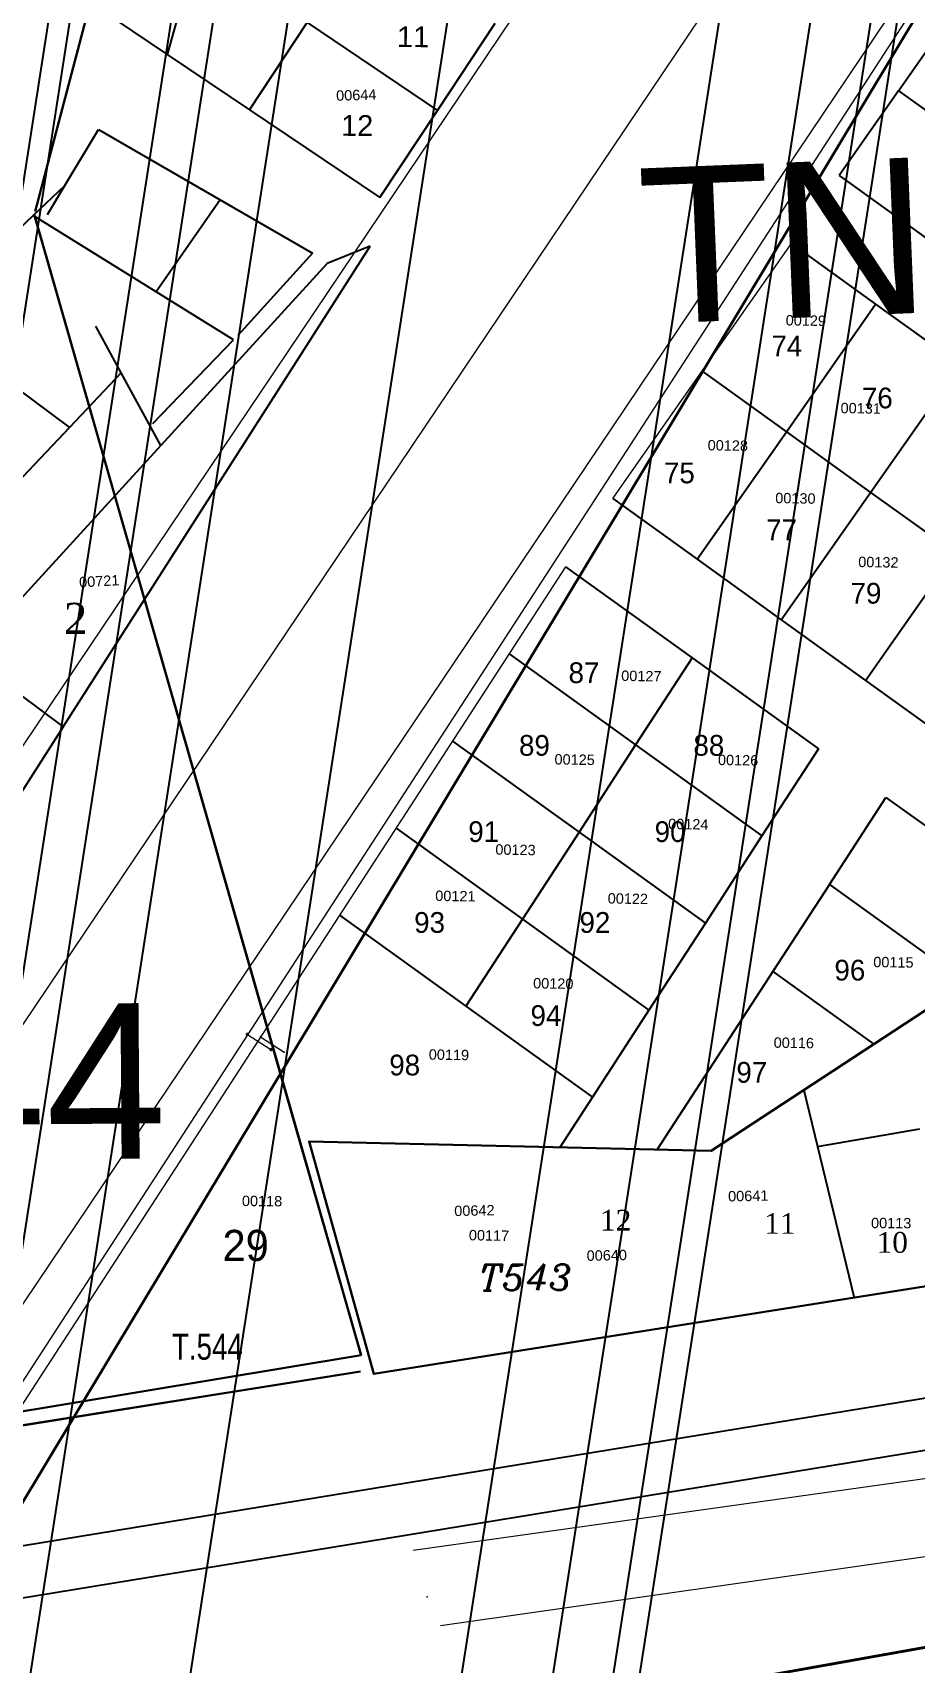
# Model space of a CAD drawing. Header units: metres. Extents: x 0 to 1324930, y 0 to 1631912.
# Drawn here: x 253601.8 to 253686.9, y 1629381.7 to 1629538.9 of the extents above; entities that cross this region are included whole.
import ezdxf
from ezdxf.enums import TextEntityAlignment as Align

# ---------------------------------------------------------------- set-up
doc = ezdxf.new("R2010")
doc.units = ezdxf.units.M
doc.header["$MEASUREMENT"] = 0
for name, color, linetype in [('A_revoir_geometrie_aberrante', 7, 'Continuous'), ('A_revoir_niveau_0', 7, 'Continuous'), ('historique_numero_parcelle', 7, 'Continuous'), ('limites_parcelles', 7, 'Continuous'), ('limites_sections', 7, 'Continuous'), ('limites_tf', 7, 'Continuous'), ('numero_lot', 7, 'Continuous'), ('numero_parcelle', 7, 'Continuous'), ('toponymie', 7, 'Continuous')]:
    doc.layers.add(name, color=color, linetype=linetype)
for name, color, linetype, lineweight in [('CABA', 7, 'Continuous', 0), ('emprise_ht_pik_rufisque', 7, 'Continuous', 0), ('Limite TF', 7, 'Continuous', 0), ('Numero_TF', 7, 'Continuous', 0)]:
    doc.layers.add(name, color=color, linetype=linetype, lineweight=lineweight)
doc.layers.add('Lignes HT Vectorisées', color=6, linetype='Continuous', lineweight=0, true_color=0xff00ff)
doc.styles.add('Style-Arial', font='arial.ttf')
doc.styles.add('Style-FANCY', font='times.ttf')
doc.styles.add('Style-ITALICS', font='ITALICS.shx')
doc.styles.add('Style-txt', font='txt.shx')

# ---------------------------------------------------------------- blocks, each defined once
blk = doc.blocks.new('*U123')
at = {"layer": 'Limite TF', "color": 5, "linetype": 'Continuous', "lineweight": 30}
blk.add_line((92.179986, 112.104605, -0.00005), (54.228241, -22.088806, -0.00005), dxfattribs=at)
at = {"layer": 'Limite TF', "color": 5, "linetype": 'Continuous', "lineweight": 30, "elevation": -0.00005, "flags": 128}
blk.add_lwpolyline([(54.146092, -22.379275), (77.677221, -110.443146), (83.681461, -132.91746)], dxfattribs=at)

msp = doc.modelspace()

# ---------------------------------------------------------------- linework, layer by layer
at = {"layer": 'A_revoir_geometrie_aberrante'}
for p in [(253818.61986, 1630923.38749), (253836.71626, 1630891.34258), (253814.74338, 1630885.17909), (253827.94962, 1630881.20231), (253817.74311, 1630841.65067), (253832.15824, 1630762.91725), (253854.39451, 1630680.82364), (253862.27647, 1630677.74937), (253858.70299, 1630671.267), (253842.95258, 1630663.93894)]:
    msp.add_line(p, (0, 0), dxfattribs=at)
at = {"layer": 'A_revoir_niveau_0', "color": 7, "linetype": 'Continuous', "lineweight": 0}
for p, q in [((253657.76892, 1629493.98192), (253674.97592, 1629518.55992)), ((253653.20792, 1629487.40592), (253599.03292, 1629403.90092)), ((253667.24292, 1629431.09092), (253739.87292, 1629478.72092)), ((253623.80292, 1629442.08092), (253626.06292, 1629440.62092)), ((253628.46292, 1629431.99092), (253634.70292, 1629409.58092)), ((253634.71292, 1629409.58092), (253628.47292, 1629431.99092)), ((253628.47292, 1629431.99092), (253667.24292, 1629431.09092)), ((253732.71292, 1629425.15092), (253634.71292, 1629409.58092))]:
    msp.add_line(p, q, dxfattribs=at)
at = {"layer": 'A_revoir_niveau_0', "color": 1, "linetype": 'Continuous', "lineweight": 0}
for p, q in [((253638.51368, 1629392.58761), (253771.83902, 1629411.31265)), ((253641.14862, 1629385.31911), (253773.7054, 1629404.23448))]:
    msp.add_line(p, q, dxfattribs=at)
at = {"layer": 'A_revoir_niveau_0', "color": 1, "linetype": 'Continuous', "elevation": 1.45707, "flags": 128}
for points in [[(253521.55347, 1629380.0756), (253731.55462, 1629414.40851), (253788.47876, 1629419.67596), (253788.56476, 1629419.68831), (253948.33619, 1629442.63371)], [(253949.02626, 1629437.68151), (253789.18954, 1629414.72673), (253732.24255, 1629409.4546), (253732.18866, 1629409.44961), (253726.70953, 1629408.55376), (253522.26346, 1629375.12636), (253519.28912, 1629374.58897), (253516.73208, 1629373.91893), (253514.44781, 1629373.14816), (253512.08173, 1629372.16596), (253509.99114, 1629371.129), (253508.8548, 1629370.49309), (253489.16624, 1629360.31521), (253485.37712, 1629358.3807), (253483.4698, 1629357.58648), (253481.08455, 1629356.74738), (253477.42048, 1629355.76955), (253472.78218, 1629355.0124), (253454.53679, 1629352.03405)]]:
    msp.add_lwpolyline(points, dxfattribs=at)
at = {"layer": 'A_revoir_niveau_0', "color": 7, "linetype": 'Continuous', "lineweight": 0}
for p in [(253623.80292, 1629442.08092), (253626.06292, 1629440.62092), (253628.46292, 1629431.99092), (253634.70292, 1629409.58092), (253639.84955, 1629388.08266)]:
    msp.add_point(p, dxfattribs=at)
at = {"layer": 'A_revoir_niveau_0', "color": 3, "linetype": 'Continuous', "lineweight": 0}
for p in [(253628.46292, 1629431.99092), (253634.70292, 1629409.58092)]:
    msp.add_point(p, dxfattribs=at)
at = {"layer": 'A_revoir_niveau_0', "color": 4, "linetype": 'Continuous', "lineweight": 0}
for p in [(253628.46292, 1629431.99092), (253634.70292, 1629409.58092)]:
    msp.add_point(p, dxfattribs=at)
at = {"layer": 'A_revoir_niveau_0', "color": 172, "linetype": 'Continuous', "lineweight": 0}
msp.add_point((253677.48292, 1629431.51792), dxfattribs=at)
at = {"layer": 'CABA', "color": 7, "linetype": 'Continuous', "lineweight": 0}
for p, q in [((253688.84539, 1629544.52119), (253597.77611, 1629404.14833)), ((253622.53604, 1629442.31281), (253624.79604, 1629440.85281)), ((253633.43604, 1629409.81281), (253618.91319, 1629407.50589)), ((253618.91319, 1629407.50589), (253489.30497, 1629386.91799))]:
    msp.add_line(p, q, dxfattribs=at)
at = {"layer": 'CABA', "color": 1, "linetype": 'Continuous', "lineweight": 30}
for p, q in [((253633.43604, 1629409.81281), (253618.91319, 1629407.49711)), ((253618.91319, 1629407.50594), (253518.16604, 1629391.50281)), ((253618.91319, 1629407.49711), (253518.16604, 1629391.43281))]:
    msp.add_line(p, q, dxfattribs=at)
at = {"layer": 'CABA', "color": 7, "linetype": 'Continuous', "lineweight": 40}
for p in [(253622.53604, 1629442.31281), (253622.53604, 1629442.31281), (253622.53604, 1629442.31281), (253624.79604, 1629440.85281), (253624.79604, 1629440.85281), (253624.79604, 1629440.85281)]:
    msp.add_point(p, dxfattribs=at)
at = {"layer": 'emprise_ht_pik_rufisque', "color": 1}
for p, q in [((253525.74159, 1629358.41202), (253684.0951, 1629593.89178)), ((253708.88531, 1629576.99558), (253551.50254, 1629342.95935))]:
    msp.add_line(p, q, dxfattribs=at)
at = {"layer": 'Lignes HT Vectorisées', "color": 5, "flags": 128}
msp.add_lwpolyline([(252300.51846, 1628679.7793), (252309.3366, 1628700.77108), (252580.07717, 1628648.77369), (252824.63213, 1628734.41955), (253013.71055, 1628846.69242), (253204.21108, 1628962.6464), (253437.57414, 1629102.28059), (253538.1889, 1629350.04156), (253696.54241, 1629585.52132), (253756.66915, 1629670.28747)], dxfattribs=at)
at = {"layer": 'limites_parcelles'}
for p, q in [((253618.49185, 1629550.1279), (253614.78967, 1629536.80596)), ((253600.56407, 1629546.3892), (253614.78967, 1629536.80596)), ((253685.30088, 1629533.30695), (253691.03623, 1629541.49911)), ((253622.73554, 1629531.45311), (253628.30489, 1629539.86738)), ((253628.30489, 1629539.86738), (253640.85794, 1629531.41088)), ((253640.85794, 1629531.41088), (253646.42731, 1629539.82519)), ((253614.78967, 1629536.80596), (253622.73554, 1629531.45311)), ((253685.30088, 1629533.30695), (253679.56492, 1629525.11392)), ((253685.30088, 1629533.30695), (253697.4736, 1629524.54147)), ((253622.73554, 1629531.45311), (253635.28857, 1629522.99657)), ((253635.28857, 1629522.99657), (253640.85794, 1629531.41088)), ((253604.92902, 1629524.18103), (253608.16875, 1629529.55908)), ((253608.16875, 1629529.55908), (253619.90326, 1629522.78917)), ((253679.56492, 1629525.11392), (253691.73816, 1629516.3491)), ((253601.86467, 1629521.25932), (253604.92902, 1629524.18103)), ((253603.24215, 1629521.38077), (253604.92902, 1629524.18103)), ((253619.90326, 1629522.78917), (253613.73245, 1629513.90307)), ((253619.90326, 1629522.78917), (253628.80626, 1629517.65287)), ((253591.38446, 1629511.26694), (253601.86467, 1629521.25932)), ((253613.73245, 1629513.90307), (253601.86467, 1629521.25932)), ((253604.76163, 1629471.97756), (253634.35575, 1629518.30839)), ((253634.35575, 1629518.30839), (253630.22914, 1629516.63507)), ((253674.97592, 1629518.55992), (253683.09158, 1629512.71625)), ((253628.80626, 1629517.65287), (253621.59636, 1629509.71527)), ((253630.22914, 1629516.63507), (253614.19158, 1629499.10268)), ((253621.18498, 1629509.28359), (253613.73245, 1629513.90307)), ((253674.48786, 1629500.42696), (253683.09158, 1629512.71625)), ((253683.09158, 1629512.71625), (253691.20741, 1629506.87245)), ((253591.38446, 1629511.26694), (253605.3801, 1629500.83283)), ((253610.37027, 1629506.09863), (253607.91205, 1629510.59907)), ((253613.40225, 1629501.20626), (253621.18498, 1629509.28359)), ((253610.37027, 1629506.09863), (253605.3801, 1629500.83283)), ((253614.19158, 1629499.10268), (253610.37027, 1629506.09863)), ((253666.37192, 1629506.27092), (253674.48786, 1629500.42696)), ((253682.60365, 1629494.58311), (253691.20741, 1629506.87245)), ((253605.3801, 1629500.83283), (253599.14583, 1629494.25418)), ((253665.88449, 1629488.13818), (253674.48786, 1629500.42696)), ((253674.48786, 1629500.42696), (253682.60365, 1629494.58311)), ((253614.19158, 1629499.10268), (253595.61488, 1629478.79449)), ((253657.76892, 1629493.98192), (253665.88449, 1629488.13818)), ((253674.00026, 1629482.29429), (253682.60365, 1629494.58311)), ((253682.60365, 1629494.58311), (253690.71945, 1629488.73926)), ((253682.11603, 1629476.45041), (253690.71945, 1629488.73926)), ((253653.20792, 1629487.40592), (253665.3947, 1629478.63058)), ((253665.88449, 1629488.13818), (253674.00026, 1629482.29429)), ((253674.00026, 1629482.29429), (253682.11603, 1629476.45041)), ((253647.75792, 1629479.00592), (253659.94488, 1629470.23045)), ((253595.61488, 1629478.79449), (253604.76163, 1629471.97756)), ((253665.3947, 1629478.63058), (253659.94488, 1629470.23045)), ((253665.3947, 1629478.63058), (253677.58192, 1629469.85492)), ((253682.11603, 1629476.45041), (253690.23169, 1629470.6066)), ((253604.76163, 1629471.97756), (253598.27552, 1629461.82328)), ((253642.30992, 1629470.60692), (253654.49597, 1629461.83174)), ((253659.94488, 1629470.23045), (253654.49597, 1629461.83174)), ((253659.94488, 1629470.23045), (253672.1321, 1629461.4548)), ((253677.58192, 1629469.85492), (253672.1321, 1629461.4548)), ((253678.6321, 1629456.77479), (253684.08192, 1629465.17492)), ((253684.08192, 1629465.17492), (253700.82892, 1629453.11692)), ((253636.85992, 1629462.20792), (253649.04676, 1629453.43254)), ((253654.49597, 1629461.83174), (253649.04676, 1629453.43254)), ((253654.49597, 1629461.83174), (253666.68304, 1629453.05584)), ((253672.1321, 1629461.4548), (253666.68304, 1629453.05584)), ((253678.6321, 1629456.77479), (253673.18334, 1629448.3763)), ((253678.6321, 1629456.77479), (253694.75667, 1629445.1652)), ((253631.41192, 1629453.80892), (253643.59785, 1629445.03383)), ((253649.04676, 1629453.43254), (253643.59785, 1629445.03383)), ((253649.04676, 1629453.43254), (253661.23398, 1629444.65688)), ((253666.68304, 1629453.05584), (253661.23398, 1629444.65688)), ((253673.18334, 1629448.3763), (253662.04721, 1629431.21153)), ((253673.18334, 1629448.3763), (253682.91592, 1629441.36892)), ((253643.59785, 1629445.03383), (253655.78492, 1629436.25792)), ((253661.23398, 1629444.65688), (253655.78492, 1629436.25792)), ((253676.16992, 1629436.94592), (253677.48271, 1629431.51787)), ((253655.78492, 1629436.25792), (253652.65242, 1629431.42962)), ((253677.48271, 1629431.51787), (253687.35992, 1629433.21392)), ((253677.48271, 1629431.51787), (253681.00892, 1629416.93792))]:
    msp.add_line(p, q, dxfattribs=at)
at = {"layer": 'limites_sections', "color": 112, "linetype": 'Continuous', "lineweight": 40, "flags": 128}
for points in [[(254266.72124, 1629287.51673), (254172.48417, 1629409.31925), (254097.22164, 1629442.49494), (254024.76813, 1629444.48435), (253971.49352, 1629433.82949), (253653.94722, 1629377.17001), (253582.75022, 1629367.14207), (253798.76793, 1629726.38387), (253856.42036, 1629838.71662), (253802.99925, 1630025.997), (253799.36956, 1630038.16252), (253786.53856, 1630083.23103), (253799.36956, 1630038.16252), (253907.40539, 1630046.33621), (253955.51113, 1630039.11967), (254024.76813, 1629997.35713), (254129.31023, 1629944.47073), (254144.35091, 1629962.85453), (254275.33492, 1629929.18652)], [(254266.72124, 1629287.51673), (254172.48417, 1629409.31925), (254097.22164, 1629442.49494), (254024.76813, 1629444.48435), (253971.49352, 1629433.82949), (253662.59302, 1629378.69766), (253582.75022, 1629367.14207), (253798.76793, 1629726.38387), (253856.42036, 1629838.71662), (253802.99925, 1630025.997), (253799.36956, 1630038.16252), (253786.53856, 1630083.23103), (253799.36956, 1630038.16252), (253907.40539, 1630046.33621), (253955.51113, 1630039.11967), (254024.76813, 1629997.35713), (254129.31023, 1629944.47073), (254144.35091, 1629962.85453), (254275.33492, 1629929.18652)], [(253799.36956, 1630038.16252), (253856.42032, 1629838.7166), (253798.76793, 1629726.38384), (253582.75022, 1629367.14207), (253514.63591, 1629393.29182), (253503.68044, 1629399.74735), (253463.16064, 1629612.88736), (253394.94697, 1629619.27583), (253335.50021, 1629603.46312), (253325.48823, 1629598.58362), (253296.43383, 1629591.04183), (253239.42311, 1629594.89294), (253258.48029, 1629694.07782), (253239.84941, 1629709.10854), (253235.59543, 1629794.86585), (253237.80426, 1629775.92513), (253237.80426, 1629775.92513), (253264.68264, 1629775.42816), (253276.08156, 1629797.15961), (253283.21815, 1629825.84344), (253264.42056, 1629860.90563), (253292.36857, 1629875.25951), (253349.87463, 1629905.00727), (253520.67758, 1630008.00346)]]:
    msp.add_lwpolyline(points, dxfattribs=at)
msp.add_lwpolyline([(254266.73016, 1629287.7978), (254255.5318, 1628934.7207), (254250.7693, 1628842.2487), (254252.60445, 1628732.8039), (254244.31396, 1628604.77554), (254169.03575, 1628626.00115), (253998.55698, 1628699.30707), (253949.11819, 1628726.58373), (253891.31746, 1628762.51784), (253742.5859, 1628844.83871), (253570.65522, 1628943.91608), (253545.43077, 1628958.16046), (253491.69353, 1628988.97111), (253568.74235, 1629208.53636), (253610.60438, 1629237.23282), (253645.72438, 1629332.79686), (253582.75022, 1629367.14207), (253662.59302, 1629378.69766), (253971.49352, 1629433.82949), (254024.76813, 1629444.48435), (254097.22164, 1629442.49494), (254172.48417, 1629409.31925), (254266.73016, 1629287.7978)], close=True, dxfattribs=at)
at = {"layer": 'limites_tf', "color": 5, "linetype": 'Continuous', "lineweight": 30}
msp.add_line((253633.48963, 1629411.40347), (253518.35965, 1629392.23272), dxfattribs=at)
at = {"layer": 'limites_tf', "color": 1, "linetype": 'Continuous', "lineweight": 30}
msp.add_line((253633.43604, 1629409.81281), (253518.16604, 1629391.50281), dxfattribs=at)
at = {"layer": 'limites_tf', "color": 5, "linetype": 'Continuous', "lineweight": 30, "flags": 128}
msp.add_lwpolyline([(253601.97201, 1629521.39286), (253627.08236, 1629433.76622), (253633.48963, 1629411.40347)], dxfattribs=at)
msp.add_lwpolyline([(253739.87192, 1629478.72192), (253740.35292, 1629447.33092), (253732.71292, 1629425.15092), (253634.70292, 1629409.58092), (253628.47292, 1629431.99092), (253667.24292, 1629431.09092), (253739.87192, 1629478.72192)], close=True, dxfattribs=at)

# ---------------------------------------------------------------- block references
at = {"layer": 'limites_tf', "color": 5, "linetype": 'Continuous', "lineweight": 30, "rotation": 1.03}
msp.add_blockref('*U123', (253547.4394, 1629542.77068, 0.00005), dxfattribs=at)

# ---------------------------------------------------------------- texts
at = {"layer": 'CABA', "color": 7, "linetype": 'Continuous', "lineweight": 0, "insert": (253622.3611, 1629421.95651), "char_height": 3, "attachment_point": 5, "line_spacing_factor": 0.6, "style": 'Style-FANCY'}
msp.add_mtext('\\FFANCY;29', dxfattribs=at)
at = {"layer": 'historique_numero_parcelle', "color": 7, "lineweight": 13, "style": 'Style-Arial'}
msp.add_text('00117', height=1, rotation=359.0681, dxfattribs=at).set_placement((253643.88867, 1629423.47371), align=Align.TOP_LEFT)
at = {"layer": 'numero_lot', "color": 7, "linetype": 'Continuous', "lineweight": 0, "style": 'Style-Arial'}
for s, p in [('11', (253636.95415, 1629539.51328)), ('12', (253631.56142, 1629530.95703))]:
    msp.add_text(s, height=2, rotation=359.73413, dxfattribs=at).set_placement(p, align=Align.TOP_LEFT)
at = {"layer": 'numero_lot', "color": 7, "linetype": 'Continuous', "lineweight": 0, "style": 'Style-FANCY'}
msp.add_text('2', height=3, rotation=0.4081, dxfattribs=at).set_placement((253605.96611, 1629482.43239), align=Align.MIDDLE_CENTER)
for s, p in [('12', (253658.03146, 1629424.41219)), ('11', (253673.86201, 1629424.09815)), ('10', (253684.69602, 1629422.26947))]:
    msp.add_text(s, height=1.999998, dxfattribs=at).set_placement(p, align=Align.MIDDLE_CENTER)
at = {"layer": 'numero_lot', "color": 7, "linetype": 'Continuous', "lineweight": 0, "char_height": 1.999998, "attachment_point": 5, "line_spacing_factor": 0.6, "style": 'Style-FANCY'}
for s, insert in [('\\FFANCY;74', (253674.53361, 1629508.69959)), ('\\FFANCY;76', (253683.25489, 1629503.66559)), ('\\FFANCY;75', (253664.16989, 1629496.44158)), ('\\FFANCY;77', (253674.02089, 1629490.96858)), ('\\FFANCY;79', (253682.15989, 1629484.83958)), ('\\FFANCY;87', (253654.97589, 1629477.17758)), ('\\FFANCY;89', (253650.20089, 1629470.17358)), ('\\FFANCY;88', (253667.01589, 1629470.17358)), ('\\FFANCY;91', (253645.30766, 1629461.85459)), ('\\FFANCY;90', (253663.27489, 1629461.85459)), ('\\FFANCY;93', (253640.09089, 1629453.09859)), ('\\FFANCY;92', (253656.03089, 1629453.09859)), ('\\FFANCY;96', (253680.60789, 1629448.50158)), ('\\FFANCY;94', (253651.30961, 1629444.12358)), ('\\FFANCY;98', (253637.69289, 1629439.35358)), ('\\FFANCY;97', (253671.15489, 1629438.65159))]:
    msp.add_mtext(s, dxfattribs=dict(at, insert=insert))
at = {"layer": 'numero_parcelle', "color": 5, "lineweight": 0, "style": 'Style-Arial'}
for s, rotation, p in [('00644', 1.73413, (253631.06605, 1629533.32848)), ('00129', 359.0681, (253674.43243, 1629511.6799)), ('00131', 359.0681, (253679.72305, 1629503.21938)), ('00128', 359.0681, (253666.90981, 1629499.63229)), ('00130', 359.0681, (253673.42524, 1629494.54185)), ('00132', 359.0681, (253681.42506, 1629488.38108)), ('00721', 3.13223, (253606.27709, 1629486.41272, 0.00198)), ('00127', 359.0681, (253658.57543, 1629477.40547)), ('00125', 359.0681, (253652.14473, 1629469.34968)), ('00126', 359.0681, (253667.90171, 1629469.29425)), ('00124', 359.0681, (253663.10156, 1629463.12256)), ('00123', 359.0681, (253646.44186, 1629460.65646)), ('00121', 359.0681, (253640.64679, 1629456.19494)), ('00122', 359.0681, (253657.2731, 1629455.94178)), ('00115', 359.0681, (253682.87578, 1629449.80878)), ('00120', 359.0681, (253650.08366, 1629447.763)), ('00116', 359.0681, (253673.27326, 1629442.03978)), ('00119', 359.0681, (253640.02315, 1629440.89166)), ('00113', 359.67, (253682.65367, 1629424.64462))]:
    msp.add_text(s, height=1, rotation=rotation, dxfattribs=at).set_placement(p, align=Align.TOP_LEFT)
at = {"layer": 'numero_parcelle', "color": 5, "linetype": 'Continuous', "lineweight": 0, "char_height": 1, "attachment_point": 1, "rotation": 1.1341295, "line_spacing_factor": 0.6, "style": 'Style-txt'}
for s, insert in [('\\fArial|b0|i0|c00|p39;00641', (253668.86017, 1629427.21261)), ('\\fArial|b0|i0|c00|p39;00642', (253642.45942, 1629425.80217)), ('\\fArial|b0|i0|c00|p39;00640', (253655.22254, 1629421.48696))]:
    msp.add_mtext(s, dxfattribs=dict(at, insert=insert))
at = {"layer": 'numero_parcelle', "color": 5, "insert": (253622.00558, 1629426.77723, -0.00002), "char_height": 1, "attachment_point": 1, "rotation": 359.4009042, "line_spacing_factor": 0.6, "style": 'Style-txt'}
msp.add_mtext('\\fArial|b0|i0|c00|p39;00118', dxfattribs=at)
at = {"layer": 'numero_tf', "color": 4, "linetype": 'Continuous', "lineweight": 0, "style": 'Style-Arial'}
msp.add_text('TNI F DIOP', height=15, rotation=2.33, dxfattribs=at).set_placement((253660.6004, 1629510.80135))
at = {"layer": 'numero_tf', "color": 1, "linetype": 'Continuous', "lineweight": 0, "style": 'Style-Arial'}
msp.add_text('TF 544', height=15, rotation=0.4281, dxfattribs=at).set_placement((253548.40549, 1629429.86159))
at = {"layer": 'toponymie', "color": 7, "linetype": 'Continuous', "lineweight": 0, "style": 'Style-ITALICS'}
msp.add_text('T543', height=2.500002, rotation=0.3486, dxfattribs=at).set_placement((253649.33685, 1629418.89938), align=Align.MIDDLE_CENTER)
at = {"layer": 'toponymie', "color": 30, "linetype": 'Continuous', "lineweight": 0, "insert": (253618.67111, 1629412.18697), "char_height": 2.500002, "attachment_point": 5, "line_spacing_factor": 0.6, "style": 'Style-FANCY'}
msp.add_mtext('\\FFANCY;\\H1x;\\W0.799999;T.544', dxfattribs=at)

doc.saveas('drawing.dxf')
